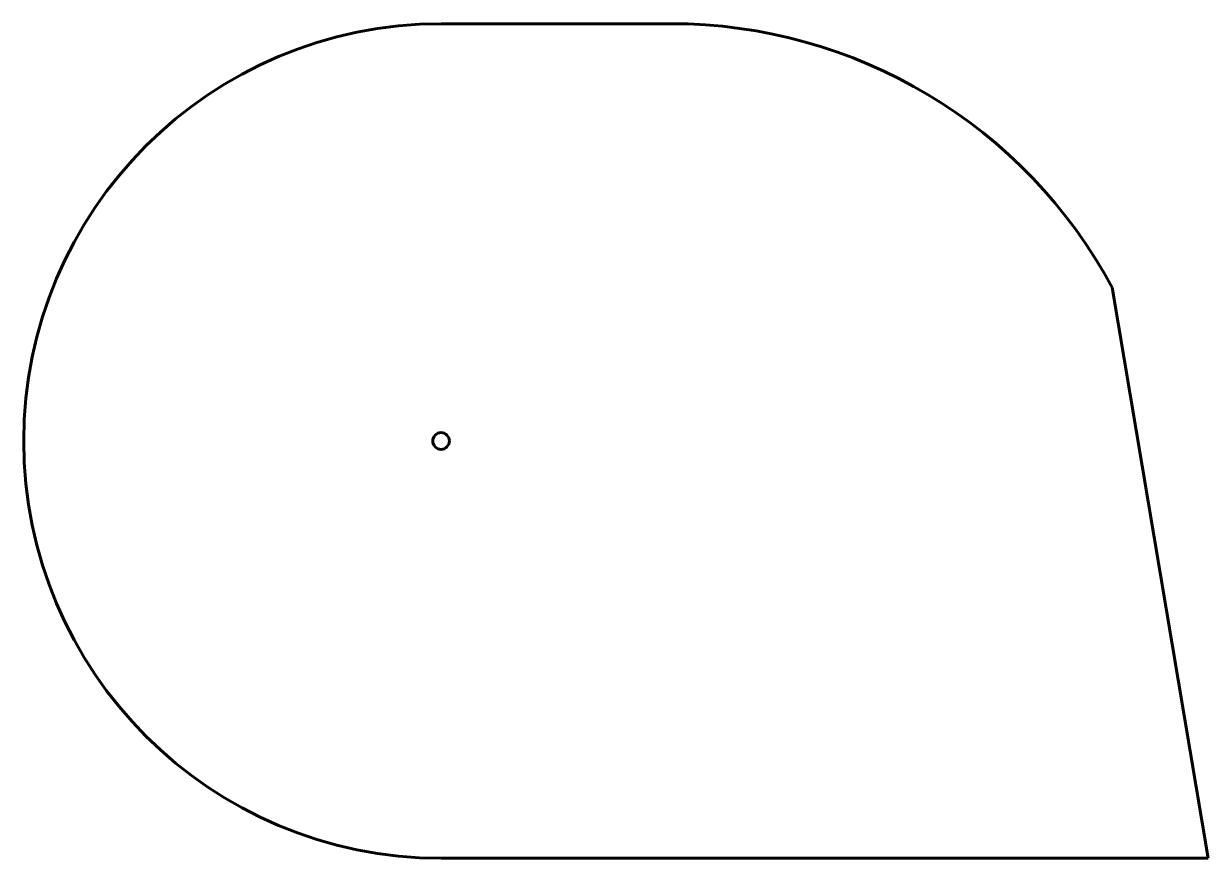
# Model space of a CAD drawing. Header units: millimetres. Extents: x -25 to 46, y -25 to 25.
import ezdxf

# ---------------------------------------------------------------- set-up
doc = ezdxf.new("R2010")
doc.units = ezdxf.units.MM
doc.linetypes.add('K5LT_BASIC', pattern=[0])

msp = doc.modelspace()

# ---------------------------------------------------------------- linework, layer by layer
at = {"color": 150, "linetype": 'K5LT_BASIC', "lineweight": 60, "true_color": 0x0080ff}
for p, q in [((0, 25), (13.773, 25)), ((40.204, 9.193), (45.956, -25)), ((45.956, -25), (0, -25))]:
    msp.add_line(p, q, dxfattribs=at)
msp.add_circle((0, 0), 0.5, dxfattribs=at)
for centre, radius, start, end in [((0, 0), 25, 90, 270), ((13.773, -5), 30, 28.23483, 90)]:
    msp.add_arc(centre, radius, start, end, dxfattribs=at)

doc.saveas('drawing.dxf')
